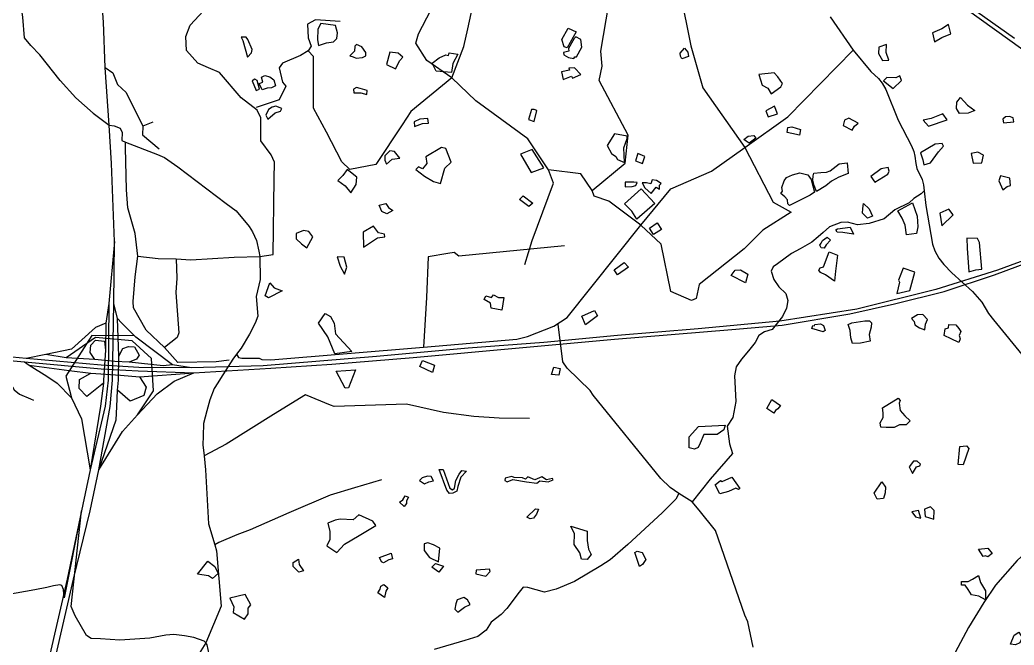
# Model space of a CAD drawing. Header units: millimetres. Extents: x 170 to 95391, y -643 to 69125.
# Drawn here: x 52072 to 56792, y 21132 to 24102 of the extents above; entities that cross this region are included whole.
import ezdxf

# ---------------------------------------------------------------- set-up
doc = ezdxf.new("R2010")
doc.units = ezdxf.units.MM
for name, color, linetype in [('railways', 4, 'Continuous'), ('roads_1', 1, 'Continuous'), ('roads_2', 2, 'Continuous'), ('roads_3', 3, 'Continuous'), ('water', 7, 'Continuous')]:
    doc.layers.add(name, color=color, linetype=linetype)

msp = doc.modelspace()

# ---------------------------------------------------------------- linework, layer by layer
at = {"layer": 'railways'}
msp.add_lwpolyline([(57148.13, 21821.28), (57023.86, 21714.7), (56884.65, 21606.19), (56805.47, 21534.23), (56702.64, 21417.12), (56647.99, 21334.6), (56574.55, 21215.36), (56511.99, 21096.66), (56423.26, 20929.41), (56308.97, 20717.3), (56202.37, 20512.16), (56103.89, 20338.43), (56057.04, 20278.24), (55987.43, 20190.71), (55919.58, 20121.72)], dxfattribs=at)
at = {"layer": 'roads_1'}
for points in [[(57546.19, 23221.17), (57352.32, 23155.78), (57018.76, 23025.71), (56713.38, 22913.34), (56419.46, 22821.39), (56044.23, 22726.96), (55679.57, 22670.35), (55291.4, 22634.42), (54908.41, 22602.55), (54559.35, 22569.4), (54200.04, 22541.47), (53764.51, 22502.88), (53227.07, 22458.97), (52887.07, 22448.43), (52636.45, 22449.89), (52457.39, 22460.63), (52101.69, 22492.43), (51701.74, 22530.43), (51298.61, 22556.18), (50950.76, 22545.67), (50583.08, 22502.57), (50178.06, 22423.95), (49865.84, 22368.13)], [(51989.5, 22487.19), (52093.64, 22477.48), (52458.36, 22444.24), (52633.39, 22435.25), (52897.75, 22425.2), (53262.99, 22447.43), (53553.3, 22466.66), (53938.36, 22498.47), (54441.85, 22543.7), (54894.89, 22584.23), (55451.88, 22631.14), (55689.72, 22651.85), (56012.16, 22704.69), (56224.47, 22752.21), (56459.51, 22811.86), (56697.77, 22889.92), (57350.05, 23131.97), (57567.54, 23210.12)], [(52520.44, 23049.48), (52494.79, 22754.88), (52490.51, 22390.14), (52477.01, 22266.12), (52405.77, 21964.87), (52364.69, 21769.77), (52296.8, 21445.3), (52208.81, 21066.23), (52202.62, 20723.71), (52213.53, 20072.16), (52222.35, 19864.63), (52249.64, 19702.33), (52324.15, 19439.79), (52434.8, 19062.32), (52508.87, 18760.16), (52519.14, 18552.95), (52532.43, 18150.33), (52529.57, 17900.85), (52521.08, 17509.46)], [(52560.28, 17509.41), (52554.65, 17899.58), (52554.34, 18145.74), (52543.27, 18547.21), (52530.82, 18765.41), (52456.42, 19071.4), (52345.52, 19458.04), (52270.22, 19707.64), (52243.49, 19864.23), (52236.6, 20073.49), (52230.36, 20724.15), (52240.03, 21066.64), (52325.63, 21445.22), (52405.53, 21768.94), (52446.83, 21964.81), (52499.89, 22265.31), (52510.71, 22390.33), (52518.51, 22754.54), (52520.44, 23049.48)], [(52494.79, 22754.88), (52479.37, 22661.04), (52478.32, 22533.14), (52468.54, 22389.94), (52468.03, 22376.15), (52454.39, 22266.91), (52405.77, 21964.87)], [(52446.83, 21964.81), (52528.5, 22201.39), (52532.8, 22264.16), (52535.79, 22343.11), (52540.65, 22390.6), (52541.7, 22503.82), (52534.64, 22683.65), (52518.51, 22754.54)], [(52479.37, 22661.04), (52431.29, 22639.63), (52316.11, 22536.83), (52194.83, 22511.72), (52101.69, 22492.43)], [(52887.07, 22448.43), (52796.04, 22462.65), (52622.78, 22594.35), (52615.75, 22601.33), (52553.76, 22662.92), (52534.64, 22683.65)], [(52615.75, 22601.33), (52413.24, 22602.82), (52289.27, 22408.63), (52317.52, 22305.74)], [(52630.87, 22224.89), (52706, 22339.45), (52695.96, 22492.44), (52604.17, 22576.44), (52430.65, 22592.73), (52292.28, 22496.37)], [(52428.03, 22488.13), (52405.2, 22521.53), (52408, 22556.89), (52430.71, 22579.54), (52473.85, 22576.12), (52478.32, 22533.14)], [(52541.7, 22503.82), (52560.79, 22541.08), (52587.55, 22550.19), (52616.39, 22548.48), (52638.46, 22508.74), (52625.45, 22489.33), (52590.04, 22474.92)], [(52093.64, 22477.48), (52115.9, 22460.61), (52305.03, 22436.59), (52407.97, 22423.07), (52549.73, 22413.15), (52639.19, 22405.27), (52670.85, 22356.19), (52660.1, 22317.06), (52596.09, 22289.92), (52535.79, 22343.11)], [(52796.04, 22462.65), (52752.78, 22458.64), (52590.04, 22474.92), (52523.3, 22479.29), (52428.03, 22488.13), (52292.28, 22496.37), (52194.83, 22511.72)], [(52115.9, 22460.61), (52199.86, 22408.75), (52248.11, 22375.92), (52317.52, 22305.74), (52364.99, 22205.75)], [(52468.03, 22376.15), (52389.4, 22313.05), (52353.89, 22350.14), (52354.74, 22392.57), (52407.97, 22423.07)], [(52446.83, 21964.81), (52558.94, 22146.88), (52630.87, 22224.89), (52722.92, 22324.76), (52803.81, 22384.83), (52897.75, 22425.2)], [(52639.19, 22405.27), (52897.75, 22425.2)], [(52364.99, 22205.75), (52405.77, 21964.87)]]:
    msp.add_lwpolyline(points, dxfattribs=at)
at = {"layer": 'roads_2'}
for points in [[(56793.36, 24012.72), (56511.34, 24213.46), (56476.55, 24238.29), (55955.74, 24609.71), (55555.2, 24893.8), (55175.46, 25172.03), (55023.76, 25283.17), (54813.34, 25440.44), (54482.74, 25687.55), (54462.64, 25700.44), (54411.66, 25732.4)], [(54399.91, 25719.79), (54473.3, 25670.84), (54801.78, 25426.93), (55162.24, 25159.29), (55540.97, 24878.6), (55877.81, 24643.05), (55916.69, 24615.13), (56468.71, 24223.8), (56501.98, 24200.22), (57028.94, 23820.58)], [(52520.44, 23049.48), (52507.07, 23420.05), (52496.12, 23600.93), (52476.89, 23874.77), (52468.87, 24091.1), (52453.13, 24309.64), (52430.4, 24625.3), (52417.05, 24888.47), (52406.32, 25091.22), (52383.09, 25515.26)], [(52336.84, 23731.34), (52262.95, 23813.35), (52167.21, 23935.9), (52124.02, 23979.57), (52093.78, 24016.84), (52085.3, 24113.65), (52076.77, 24182.64), (52037.19, 24273.72), (51990.81, 24393.35), (51961.81, 24497.47), (51939.31, 24578.52), (51881.22, 24620.64)], [(54788.14, 23290.48), (54734.23, 23369.97), (54581.08, 23388.55), (54483.45, 23536.72), (54236.91, 23716.51), (54122.54, 23826.93), (54179.24, 23974.91), (54198.41, 24058.71), (54264.58, 24366.57), (54231.8, 24516.01), (54241.49, 24579.4), (54243.28, 24611.37)], [(54122.54, 23826.93), (54003.66, 23908.46), (53951.02, 23990.97), (53963.71, 24035.92), (54101.56, 24300.98), (54097.82, 24348.1), (54065.24, 24405.58), (53973.74, 24505.06)], [(55205.86, 24231.09), (55257.42, 23978.11), (55314.54, 23779.09), (55513.44, 23494.87), (55647.83, 23235), (55733.9, 23188.02), (55598.47, 23103.06), (55509.3, 23013.65), (55297.1, 22845.33), (55282.18, 22777.87), (55259.48, 22768.83), (55162.05, 22810.53), (55116.45, 23036.37), (55019.39, 23125.91), (54866.98, 23239.7), (54798.23, 23263.78), (54788.14, 23290.48), (54945.53, 23421.32), (54958.91, 23554.3), (54820.98, 23813.33), (54835.92, 23881.8), (54830.29, 23952.48), (54880.94, 24252.02)], [(55919.07, 24115.58), (56027.95, 23958.13), (56111.53, 23856.16), (56148.32, 23823.12), (56165.64, 23800.46), (56182.9, 23770.65), (56240.44, 23624.85), (56304.32, 23502.56), (56315.44, 23475.85), (56320.42, 23454.31), (56324.27, 23419.48), (56330.26, 23394.86), (56354.57, 23343.5), (56361.58, 23317.84), (56364.44, 23289.16), (56372.16, 23220.51), (56404.71, 23036), (56415.78, 23004.17), (56434.05, 22970.25), (56457.48, 22939.37), (56496.28, 22900.17), (56594.39, 22811.39), (56616.82, 22785.63), (56638.24, 22759.87), (56669.73, 22706.4), (56693.17, 22676.53), (56843.05, 22494.2)], [(53100.43, 22514.23), (53110.06, 22498.39), (53125.45, 22494.63), (53182.04, 22495.2), (53207.76, 22495), (53220.58, 22488.05), (53263.26, 22486.37), (53988.13, 22547.45), (54430.82, 22584.78), (54480.81, 22596.99), (54607.24, 22646.89), (54669.3, 22688.39), (55019.39, 23125.91), (55162.71, 23298.85), (55354.71, 23383.37), (55513.44, 23494.87), (55717.79, 23640.61), (56027.95, 23958.13)], [(52336.84, 23731.34), (52419.59, 23658), (52496.12, 23600.93), (52519.73, 23598.14), (52548.64, 23587.38), (52557.37, 23566.58), (52555.37, 23527.95), (52573.14, 23521.03), (52724.6, 23462.12), (52758.45, 23448.55), (52821.89, 23404.03), (53050.96, 23229.2), (53098.02, 23195.05), (53160.19, 23119.83), (53176.46, 23095.13), (53194.66, 23054.05), (53206.6, 23002.76), (53210.45, 22978.15), (53212.39, 22868.34), (53193.6, 22787.87), (53201.09, 22694.65), (53188.12, 22660.71), (53162.36, 22608.96), (53121.7, 22542.72), (53100.43, 22514.23)], [(54469.4, 22938.87), (54503.42, 23053.06), (54604.3, 23326.64), (54581.08, 23388.55)], [(52631.57, 22979.33), (52727.93, 22967.62), (52813.97, 22966.53), (52883.24, 22961.27), (53089.11, 22973.98), (53210.45, 22978.15)], [(52813.97, 22966.53), (52816.74, 22874.28), (52812.09, 22806.76), (52827.04, 22615.7), (52818.11, 22592.74), (52758.94, 22544.73)], [(55552.48, 21122.28), (55527.67, 21242.28), (55512.46, 21273.11), (55374.57, 21676.55), (55296.08, 21773.4), (55263.45, 21812.5), (55199.93, 21851.43), (55159.02, 21879.86), (55115.1, 21923.18), (54794.03, 22318.81), (54778.75, 22340.43), (54670.51, 22446.71), (54649.14, 22477.6), (54626.86, 22656.93)], [(53100.43, 22514.23), (53082.19, 22489.8), (53023.85, 22398.12), (53011.02, 22377.78)], [(53011.02, 22377.78), (52993.63, 22350.23), (52973.66, 22297.16), (52959.87, 22244.02), (52943.97, 22184.76), (52941.44, 22124.38), (52940.08, 22082.41), (52946.87, 22030.14), (52952.52, 21963.54), (52966.97, 21707.52), (52996.72, 21608.2), (53005.07, 21580.25), (53026.67, 21316.94), (52954.86, 21142.72), (52757.31, 20826.55)]]:
    msp.add_lwpolyline(points, dxfattribs=at)
at = {"layer": 'roads_3'}
for points in [[(53210.45, 22978.15), (53274.63, 22986.66), (53278.48, 23345.48), (53281.16, 23425.32), (53264.98, 23460.24), (53216.12, 23527.17), (53214.91, 23636.71), (53197.71, 23672.68), (53123.06, 23730.6), (53019.07, 23851.18), (52966.78, 23874.12), (52916.55, 23896.01), (52863.52, 23955.8), (52858.91, 24022.37), (52879.9, 24076.47), (52963.95, 24166.91), (52974.51, 24201.63), (52990.09, 24220.96), (53039.65, 24243.09), (53053.23, 24270.62), (53030.36, 24304.06), (53022.54, 24357.36), (53049.65, 24403.2), (53090.07, 24432.32)], [(53591.75, 24094.09), (53474.52, 24101.15), (53437.23, 24080.87), (53440.93, 24015.43), (53455.03, 23976.41), (53440.45, 23954.01), (53403.24, 23931.78), (53318.6, 23895.59), (53301.96, 23873.2), (53317.89, 23805.41), (53334.2, 23786.96), (53302.83, 23721.69), (53193.49, 23685.59)], [(54122.54, 23826.93), (53927.9, 23665.62), (53886.26, 23602.47), (53761.28, 23414.11), (53637.69, 23391.48), (53599.85, 23426.63), (53526.94, 23568.42), (53465.02, 23681.57), (53465.92, 23928.17), (53440.45, 23954.01)], [(52476.89, 23874.77), (52513.73, 23850.65), (52535.93, 23795.29), (52576.76, 23755.97), (52655.75, 23595.86), (52653.36, 23554.92), (52733.08, 23488.67)], [(52703.23, 23615.95), (52655.75, 23595.86)], [(53064.67, 22484.83), (53003.85, 22476.51), (52821.81, 22474.45), (52758.94, 22544.73), (52670.75, 22627.17), (52611.91, 22734.11), (52609.06, 22763.83), (52619.25, 22880.45), (52631.57, 22979.33), (52618.82, 23087.26), (52583.77, 23208.34), (52578.16, 23293.76), (52572.66, 23495.07), (52573.14, 23521.03)], [(56364.44, 23289.16), (56350.89, 23275.4), (56315.2, 23253.17), (56292.93, 23232.87), (56224.8, 23199.57), (56174.57, 23156.96), (56102.87, 23133.99), (56048.29, 23127.23), (56001.07, 23141.41), (55968.67, 23139.58), (55915, 23117.98), (55884.97, 23092.11), (55861.12, 23070.81), (55831.09, 23045.96), (55776.32, 23014.12), (55735.54, 22991.38), (55668.78, 22943.28), (55647.09, 22928.58), (55638.7, 22908.68), (55650.75, 22868.66), (55674.63, 22834.21), (55707.31, 22801.2), (55717.87, 22768.87), (55710.93, 22732.05), (55691.56, 22692.28), (55642.73, 22630.2), (55606.64, 22620.25), (55580.3, 22603.02), (55562.52, 22568.37), (55530.32, 22528.69), (55498.13, 22490.03), (55472.13, 22453.37), (55464.09, 22410.95), (55471.08, 22288.36), (55456.1, 22212.71), (55429.03, 22171.97), (55440.74, 22087.92), (55454.59, 22042.45), (55348.7, 21920.41), (55263.45, 21812.5)], [(54656.5, 23028.25), (54155.31, 22979.29), (54133.91, 22996.59), (54103.74, 22991.11), (54010.34, 22976.13), (54001.67, 22783.43), (53988.13, 22547.45)], [(51851.94, 22558.67), (51858.78, 22546.33), (51867.12, 22527.33), (51896.93, 22465.44), (51914.12, 22453.24), (51990.95, 22417.6), (52008.43, 22409.49), (52044.39, 22344.73), (52070.72, 22323.03), (52122.81, 22301.07), (52136.65, 22294.57)], [(54490.69, 22207.5), (54347.68, 22209.62), (54227.35, 22217.73), (54082.41, 22236.25), (53907.81, 22276.52), (53564.05, 22264.86), (53546.62, 22272.17), (53428.31, 22319.73), (53276.33, 22227.75), (53051.27, 22086.64), (52946.87, 22030.14)], [(53788.73, 21916.03), (53660.49, 21878.68), (53544.97, 21843.75), (53347.77, 21759.29), (53165.01, 21679.84), (53101.39, 21656.22), (53016.72, 21619.01), (52996.72, 21608.2)], [(55199.93, 21851.43), (55186.41, 21825.36), (55120.04, 21759.32), (54957.34, 21609.04), (54873.43, 21535.96), (54828.97, 21508.72), (54704.92, 21433.9), (54617.16, 21396.69), (54562.53, 21383.8), (54483.46, 21405.92), (54460.83, 21407.11), (54442.12, 21382.68), (54383.9, 21306.34), (54355.89, 21276.86), (54308.28, 21240.37), (54285.35, 21202.67), (54246.01, 21172.25), (54184.12, 21154.3), (54038.69, 21110.37)], [(52954.86, 21142.72), (52946.12, 21150.67), (52896.85, 21167.45), (52853.7, 21175.98), (52803.32, 21181.5), (52765.23, 21178.72), (52688.97, 21164.99), (52546.89, 21155.87), (52454.31, 21160.7), (52410.08, 21163.1), (52388.22, 21177.3), (52334.79, 21270.19), (52315.58, 21314.36), (52364.69, 21769.77), (52281.59, 21356.3), (52278.16, 21396.57), (52271.1, 21414.04), (52260.84, 21418.21), (52230.95, 21413.33), (52198.99, 21405.39), (52142.32, 21394.58), (52010.41, 21371.06)], [(52970.36, 21089.04), (52961.45, 21133.14), (52954.86, 21142.72)]]:
    msp.add_lwpolyline(points, dxfattribs=at)
at = {"layer": 'water'}
for points in [[(53570.48, 24074.35), (53499.79, 24084.86), (53486.5, 24058.16), (53485.33, 24006.89), (53488.97, 23980.07), (53526.75, 23992.02), (53559.88, 23997.12), (53576.15, 24012.31), (53580.21, 24039.83), (53570.48, 24074.35)], [(56413.34, 23998.01), (56449.01, 24017.62), (56491.33, 24034.98), (56480.57, 24079.25), (56448.21, 24058.5), (56404.78, 24040.05), (56413.34, 23998.01)], [(54712.33, 24044.16), (54670.03, 23968.47), (54655.31, 23973.7), (54644.01, 24008.28), (54675.24, 24061.69), (54712.33, 24044.16)], [(53152.33, 23924.54), (53170.95, 23945.06), (53174.15, 23960.34), (53154.53, 24008.72), (53145.38, 24018.74), (53122.3, 24018.92), (53129.88, 24004.32), (53152.33, 23924.54)], [(53661.27, 23977.19), (53659.54, 23952.71), (53638.61, 23931.44), (53654.72, 23926.73), (53667.74, 23918.97), (53698.55, 23923.33), (53714, 23930.85), (53714.12, 23946.93), (53694.32, 23973.88), (53670.55, 23984.02), (53661.27, 23977.19)], [(54703.11, 24013.57), (54675.79, 23965.88), (54677.61, 23953.09), (54652.52, 23946.27), (54654.38, 23936.02), (54675.45, 23922.45), (54701.73, 23917.77), (54705.65, 23925.41), (54714, 23925.98), (54740.03, 23971.14), (54734.53, 24008.22), (54710.88, 24021.18), (54703.11, 24013.57)], [(56196.63, 23910.92), (56184.86, 23945.83), (56186.25, 23985), (56150.07, 23972.2), (56147.65, 23941.75), (56167.08, 23907.87), (56196.63, 23910.92)], [(53854.73, 23868.58), (53875.68, 23907.79), (53890.44, 23924.79), (53868.22, 23942.94), (53827.82, 23947.53), (53812.75, 23889.45), (53854.73, 23868.58)], [(54150.33, 23939.03), (54126.75, 23893.85), (54120.41, 23851.97), (54047.34, 23857.67), (54028.7, 23895.46), (54061.59, 23920.89), (54093.52, 23935.2), (54106.41, 23932.52), (54109.95, 23944.48), (54150.33, 23939.03)], [(55227.38, 23967.16), (55242.52, 23947.77), (55245.43, 23927.46), (55213.74, 23916.55), (55207.71, 23928.76), (55206.82, 23944), (55227.38, 23967.16)], [(53222.66, 23768.61), (53208.28, 23799.33), (53225.26, 23806.09), (53218.52, 23829.88), (53233.96, 23836.64), (53257.77, 23831.1), (53277.66, 23817.17), (53285.13, 23788.79), (53266.59, 23778.21), (53245.8, 23776.84), (53222.66, 23768.61)], [(54650.9, 23818.54), (54690.81, 23834.19), (54694.59, 23823.94), (54735.17, 23842.15), (54704.61, 23873.68), (54676.99, 23872.62), (54680.77, 23862.37), (54643.47, 23854.36), (54650.9, 23818.54)], [(55580.23, 23841.71), (55596.16, 23790.86), (55622.56, 23776.45), (55638.68, 23749.95), (55684.82, 23784.09), (55692.07, 23799.25), (55669.88, 23830.88), (55652.7, 23850.29), (55580.23, 23841.71)], [(56217.03, 23775.22), (56257.49, 23813.8), (56248.96, 23835.46), (56230.45, 23826.96), (56187.04, 23828.36), (56171.72, 23812.29), (56217.03, 23775.22)], [(53209.61, 23771.77), (53198.39, 23813.2), (53187.67, 23820.17), (53174.53, 23812.62), (53194.17, 23765.77), (53209.61, 23771.77)], [(53719.25, 23746.73), (53721.13, 23766.45), (53687.56, 23775.3), (53669.5, 23779.73), (53654.77, 23772.12), (53657.23, 23754.94), (53690.86, 23754.68), (53719.25, 23746.73)], [(56536.93, 23732.84), (56570.31, 23696.95), (56604.85, 23670.78), (56573.27, 23658.05), (56532.01, 23656.2), (56518.08, 23680.06), (56519.4, 23710.29), (56536.93, 23732.84)], [(53248.51, 23630.63), (53283.35, 23659.44), (53308.8, 23667.66), (53315.06, 23679.86), (53287.45, 23691.56), (53268.95, 23686.34), (53252.71, 23676.53), (53238.65, 23649.09), (53248.51, 23630.63)], [(54513.26, 23619.04), (54526.5, 23671.32), (54513.07, 23676.53), (54500.22, 23675.99), (54487.02, 23628.18), (54513.26, 23619.04)], [(55624.19, 23640.85), (55668, 23655.78), (55654.49, 23691.74), (55612.14, 23669.17), (55624.19, 23640.85)], [(56385.02, 23596.83), (56474.26, 23627.47), (56452.76, 23655.72), (56398.33, 23633.44), (56360.27, 23625.09), (56385.02, 23596.83)], [(54011.01, 23611.45), (54008.6, 23632.87), (53969.86, 23629.75), (53943.11, 23617.97), (53944.65, 23595.71), (53982.6, 23609.11), (54011.01, 23611.45)], [(56022.3, 23576.9), (56034.4, 23596.25), (56050.79, 23610.15), (56006.47, 23634.25), (55986.86, 23625.77), (55980.14, 23599.89), (56022.3, 23576.9)], [(56741.2, 23612.21), (56789.71, 23617.96), (56786.77, 23636.35), (56769.89, 23642.6), (56751.41, 23640.45), (56737.48, 23629.83), (56741.2, 23612.21)], [(54895.18, 23560.08), (54859.18, 23505.35), (54880.49, 23466.61), (54901.35, 23452.55), (54908.87, 23437.94), (54941.81, 23424.41), (54938.52, 23493.36), (54954.12, 23537.5), (54954.21, 23549.52), (54895.18, 23560.08)], [(55508.37, 23532.66), (55528.42, 23549.29), (55556.05, 23552.13), (55565.15, 23539.09), (55533.53, 23515.68), (55519.04, 23524.95), (55508.37, 23532.66)], [(55714.08, 23566.18), (55718.1, 23589.8), (55736.52, 23592.7), (55777.07, 23580.19), (55773.03, 23553.52), (55736.29, 23562.19), (55714.08, 23566.18)], [(56363, 23412.31), (56394.55, 23421.79), (56432.95, 23475.49), (56455.95, 23501.24), (56450.61, 23514.25), (56416.94, 23511.27), (56347.16, 23470.74), (56357.76, 23437.19), (56363, 23412.31)], [(53811.53, 23415.67), (53839.32, 23439.48), (53874.72, 23445.21), (53850.82, 23476.29), (53827.56, 23479.04), (53804.95, 23456.05), (53803.92, 23434.6), (53811.53, 23415.67)], [(54067.81, 23323.58), (54089.08, 23396.35), (54119.48, 23425.29), (54094.12, 23489.83), (54073.46, 23495.14), (53998.95, 23451.11), (54003.02, 23419.32), (53983.85, 23394.6), (53964.08, 23404.19), (53951.91, 23391.41), (53993.05, 23358.49), (54035.98, 23333.27), (54067.81, 23323.58)], [(54499.39, 23376.72), (54558.97, 23399.14), (54504.07, 23485.36), (54448.96, 23463.54), (54499.39, 23376.72)], [(55027.58, 23419.96), (55039.27, 23452.12), (55005.07, 23467.54), (54994.63, 23432.21), (55027.58, 23419.96)], [(56587.02, 23466.77), (56597.55, 23421.33), (56637.72, 23423.2), (56645.58, 23458.77), (56619.65, 23473.01), (56587.02, 23466.77)], [(55853.02, 23286.7), (55842.5, 23314.24), (55836.56, 23339.46), (55838.25, 23360.8), (55840.65, 23372.99), (55873.65, 23377.31), (55900.48, 23377.88), (55918.93, 23383.84), (55961.39, 23417.51), (55999.42, 23422.63), (56003.39, 23371.83), (55959.35, 23354.55), (55923.93, 23334.98), (55898.47, 23313.82), (55853.02, 23286.7)], [(53642.31, 23279.71), (53667.63, 23319.84), (53671.36, 23354.99), (53625.92, 23390.52), (53604.14, 23362.37), (53580.67, 23338.53), (53616.69, 23313.37), (53642.31, 23279.71)], [(55725.25, 23220.56), (55717.64, 23227.47), (55715.49, 23247.33), (55703.33, 23261.15), (55684.28, 23277.31), (55692.03, 23287.16), (55689.09, 23304.73), (55700.08, 23337.45), (55711.7, 23352.61), (55740.16, 23365.36), (55773.97, 23375.03), (55793.85, 23369.54), (55812.23, 23365.58), (55828.16, 23343.34), (55843.8, 23283.72), (55823.76, 23269.38), (55769.88, 23241.57), (55725.25, 23220.56)], [(56130.08, 23330.91), (56192.23, 23368.24), (56198.87, 23383.3), (56193.56, 23399.55), (56160.95, 23393.32), (56111.83, 23358.05), (56130.08, 23330.91)], [(54944.91, 23331.43), (54944.73, 23308.03), (54978.43, 23309.67), (54996.26, 23314.59), (55002.09, 23328.46), (54985.59, 23331.12), (54944.91, 23331.43)], [(55025.61, 23327.65), (55039.08, 23303.95), (55069.23, 23276.87), (55091.94, 23306.89), (55108.73, 23296.7), (55108.87, 23315.71), (55115.68, 23324.61), (55094.44, 23339.31), (55073.09, 23341.7), (55067.33, 23322.74), (55047.12, 23327.37), (55025.61, 23327.65)], [(56771.77, 23349.82), (56726.26, 23360.97), (56718.49, 23337.26), (56737.71, 23294.99), (56758.45, 23309.96), (56774.76, 23314.16), (56771.77, 23349.82)], [(55021.68, 23298.63), (55086.36, 23229.9), (55000.33, 23154.51), (54977.02, 23192.7), (54941.31, 23227.65), (55021.68, 23298.63)], [(53808.36, 23229.5), (53822, 23209.67), (53841.73, 23196.63), (53814, 23179.69), (53790.82, 23191.89), (53777.24, 23221.16), (53808.36, 23229.5)], [(54460.21, 23265.81), (54506.57, 23231.13), (54488.56, 23215.38), (54444.11, 23248.14), (54460.21, 23265.81)], [(56077.24, 23230.07), (56103.11, 23204.72), (56119.7, 23168.73), (56095.11, 23159.77), (56072.28, 23182.82), (56073.21, 23204.94), (56077.24, 23230.07)], [(56239.77, 23193.99), (56308.45, 23232.35), (56331.85, 23169.53), (56334.74, 23118.75), (56327.97, 23086.41), (56280.16, 23080.29), (56273.99, 23125.68), (56260.14, 23160.36), (56239.77, 23193.99)], [(56448.74, 23123.29), (56502.32, 23174.72), (56481.91, 23202.96), (56438.34, 23182.77), (56448.74, 23123.29)], [(55061.33, 23111.97), (55097.36, 23138.13), (55117.91, 23105.78), (55079.59, 23081.92), (55061.33, 23111.97)], [(53434.36, 23019.23), (53462.45, 23071.76), (53444.2, 23095.99), (53417.72, 23100.79), (53383.02, 23086.15), (53382.83, 23060.92), (53409.15, 23037.77), (53434.36, 23019.23)], [(53702.99, 23021.72), (53769.04, 23065.93), (53803.66, 23070.25), (53802.61, 23082.87), (53773.84, 23089.97), (53751.04, 23122.26), (53701.24, 23092.83), (53702.99, 23021.72)], [(56012.74, 23116.15), (56029.36, 23083.98), (55978.81, 23091.24), (55951.22, 23092.97), (55945.94, 23103.69), (55953.65, 23109.74), (56012.74, 23116.15)], [(55904.28, 23069.68), (55919.5, 23055.07), (55899.4, 23033.1), (55889.32, 23017.92), (55876.29, 23018.78), (55868.71, 23031.05), (55875.7, 23041.67), (55882.68, 23053.06), (55904.28, 23069.68)], [(56576.28, 22904.16), (56610, 22913.62), (56638.26, 22917.73), (56627.26, 23044.18), (56617.64, 23063.7), (56567.71, 23065.15), (56568.43, 23016.54), (56576.28, 22904.16)], [(55912.95, 23000.19), (55952.7, 22983.88), (55943.68, 22907.67), (55939.5, 22861.16), (55896.78, 22890.47), (55873.09, 22901.34), (55864.74, 22912.07), (55870.97, 22923.47), (55886.34, 22928.7), (55912.95, 23000.19)], [(53612.07, 22893.96), (53623.85, 22927.14), (53611.55, 22974.25), (53578.13, 22975.67), (53592.77, 22931.96), (53612.07, 22893.96)], [(54908.23, 22890.09), (54892.24, 22914.35), (54941.04, 22949.61), (54960.52, 22926.47), (54908.23, 22890.09)], [(55448.95, 22887.92), (55467.09, 22913.08), (55492.52, 22914.37), (55526.75, 22893.28), (55515.98, 22853.19), (55448.95, 22887.92)], [(56234.63, 22801.98), (56296.62, 22816.63), (56320.07, 22902.86), (56264.85, 22922.71), (56242.71, 22865.64), (56248.06, 22855.88), (56234.63, 22801.98)], [(53258.99, 22853.15), (53279.56, 22828.9), (53317.48, 22813.7), (53251.51, 22780.96), (53235.45, 22791.4), (53258.99, 22853.15)], [(54368.84, 22782.72), (54359.14, 22723), (54309.51, 22731.43), (54306.22, 22755.61), (54276.31, 22773.08), (54283.38, 22790.28), (54309.9, 22782.02), (54320.4, 22795.73), (54343.42, 22782.92), (54368.84, 22782.72)], [(53489.2, 22660.96), (53520.69, 22706.58), (53545.94, 22692.62), (53564.13, 22660.37), (53570.66, 22611), (53648.39, 22526.67), (53567.61, 22514.69), (53533.66, 22596.38), (53489.2, 22660.96)], [(54799.44, 22720.75), (54813.12, 22696.5), (54756.16, 22653.25), (54739.13, 22693.62), (54799.44, 22720.75)], [(55831.2, 22635.44), (55836.68, 22649.13), (55843.57, 22648.31), (55845.15, 22654.41), (55872.78, 22657.25), (55887.29, 22649.51), (55894.01, 22626.57), (55885.52, 22619.78), (55831.2, 22635.44)], [(56003.86, 22653.97), (56020.8, 22662.23), (56082.21, 22672.43), (56104.44, 22672.27), (56114.34, 22662.27), (56112.65, 22642.46), (56103.18, 22607.44), (56107.54, 22575.37), (56062.99, 22565.8), (56024.64, 22563.79), (56015.64, 22590.56), (56013.62, 22625.66), (56003.86, 22653.97)], [(56367.94, 22629.24), (56370.32, 22656.23), (56380.24, 22677.76), (56358.71, 22701.68), (56332.65, 22699.71), (56304.3, 22683.73), (56317.22, 22669.59), (56320.34, 22652.29), (56343.04, 22639.15), (56367.94, 22629.24)], [(56530.58, 22602.1), (56534.79, 22585.87), (56529.23, 22568.63), (56492.45, 22586.19), (56458.93, 22602.64), (56464.59, 22633.91), (56479.82, 22638.12), (56482.11, 22654.3), (56514.67, 22652.98), (56528.66, 22635.6), (56538.32, 22621.48), (56530.58, 22602.1)], [(53982.82, 22483.32), (54040.45, 22462.17), (54029.77, 22426.61), (53969.88, 22454.66), (53982.82, 22483.32)], [(53573.3, 22433.62), (53665.8, 22439.8), (53631.61, 22353.83), (53615.43, 22351.66), (53573.3, 22433.62)], [(54606.67, 22452.04), (54636.68, 22446.05), (54629.5, 22413.92), (54596.01, 22417.63), (54606.67, 22452.04)], [(55617.45, 22255.67), (55641.55, 22298.2), (55682.74, 22269.67), (55670.34, 22253.74), (55658.02, 22245.44), (55651.02, 22234.06), (55617.45, 22255.67)], [(56166.47, 22259.24), (56240.63, 22304.04), (56250.33, 22294.25), (56245.88, 22280.23), (56251.05, 22246.72), (56272.57, 22220.63), (56297.36, 22197.76), (56279.84, 22177.39), (56247.28, 22178.71), (56222.2, 22164.85), (56184.21, 22165.13), (56159.25, 22166.41), (56156.15, 22188.03), (56169.37, 22212.78), (56169.54, 22235.46), (56166.47, 22259.24)], [(55249.73, 22068.27), (55249.06, 22121.73), (55293.51, 22170.59), (55420.38, 22176.02), (55413.76, 22154.69), (55381.35, 22132.49), (55317.93, 22131.9), (55301.49, 22090.33), (55291.66, 22070.08), (55274.41, 22062.73), (55249.73, 22068.27)], [(56525.96, 21989.76), (56533.12, 22075.02), (56565.71, 22078.02), (56576.46, 22066.06), (56549.82, 21987.42), (56525.96, 21989.76)], [(56309.57, 21946.03), (56328.28, 21978.28), (56343.51, 21983.58), (56346.83, 21991.11), (56330.65, 22005.27), (56313.28, 22005.41), (56293.54, 21978.55), (56309.57, 21946.03)], [(54062.3, 21966.22), (54080.56, 21966.08), (54113.2, 21877.08), (54126.03, 21869.5), (54134.69, 21876.91), (54141.42, 21913.21), (54156.7, 21943.04), (54169.75, 21961.11), (54191.21, 21957.73), (54165.2, 21930.14), (54150.88, 21885.34), (54145.34, 21862.93), (54126.98, 21853.44), (54110.85, 21852.5), (54099.15, 21867.56), (54062.3, 21966.22)], [(53969.45, 21913.48), (53992.97, 21898.34), (54013.48, 21907.79), (54036.07, 21911.9), (54024.41, 21932.31), (54007.23, 21933.5), (53981.37, 21926.21), (53969.45, 21913.48)], [(54385.37, 21907.05), (54411.25, 21917.55), (54476.74, 21907.41), (54525.06, 21900.62), (54540.19, 21911.2), (54578.85, 21906.62), (54603.65, 21916.06), (54600.47, 21923.55), (54571.4, 21917.37), (54548.93, 21930.37), (54516.58, 21916.73), (54483.37, 21930.88), (54472.54, 21920.28), (54457.54, 21926.81), (54417.78, 21927.12), (54407.07, 21932.54), (54375.83, 21924.23), (54374.67, 21913.54), (54385.37, 21907.05)], [(55451.64, 21928.94), (55489.57, 21875.25), (55482.64, 21871.48), (55470.41, 21876.92), (55435.02, 21861.94), (55394.3, 21850.8), (55373.15, 21892.92), (55397.84, 21913.33), (55406.25, 21909.45), (55451.64, 21928.94)], [(56127.56, 21853.44), (56163.8, 21907.17), (56180.98, 21882.2), (56179.69, 21855.2), (56171.89, 21828.27), (56141.47, 21825.25), (56127.56, 21853.44)], [(53874.06, 21810.51), (53890.27, 21822.14), (53900.09, 21840.24), (53916.16, 21833.7), (53906.37, 21817.74), (53907.33, 21804.9), (53895.4, 21790.02), (53874.06, 21810.51)], [(54477.59, 21739.53), (54518.74, 21778.76), (54533.78, 21777.58), (54523.92, 21753.07), (54509.8, 21735), (54493.65, 21730.85), (54477.59, 21739.53)], [(56348.16, 21735.14), (56337.56, 21770.85), (56306.03, 21764.62), (56323.22, 21740.72), (56348.16, 21735.14)], [(56410, 21730.34), (56412.49, 21771.36), (56394.16, 21788.79), (56365.84, 21777.12), (56369.92, 21742.52), (56410, 21730.34)], [(53576.81, 21572.18), (53612.85, 21611.72), (53683.22, 21652.41), (53760.79, 21700.16), (53748.08, 21720.17), (53681.14, 21750.56), (53653.78, 21726.6), (53592.34, 21729.92), (53568, 21725.84), (53533.57, 21710.46), (53543.27, 21670.57), (53542.98, 21633.6), (53528.45, 21603.85), (53576.81, 21572.18)], [(54687.92, 21696.84), (54764.02, 21672.48), (54765.22, 21628.02), (54771.07, 21587.34), (54783.97, 21561.94), (54764.53, 21538.33), (54737.57, 21540.07), (54729.32, 21569.27), (54703.42, 21609.33), (54704.58, 21659.92), (54687.92, 21696.84)], [(54058.89, 21527.85), (54064.76, 21591.95), (54035.86, 21608.23), (54009.07, 21618.04), (53990.75, 21612.84), (53991.59, 21581.84), (54016.05, 21547.43), (54058.89, 21527.85)], [(53834.55, 21569.16), (53840.79, 21541.3), (53822.48, 21537.17), (53798.72, 21522.38), (53788.01, 21527.82), (53778.49, 21547.13), (53834.55, 21569.16)], [(54990.58, 21571.08), (55002.18, 21577.13), (55026.04, 21572.35), (55042.73, 21537.72), (55027.91, 21514.83), (55013.97, 21505.74), (54990.58, 21571.08)], [(56622.81, 21587.25), (56667.36, 21592.32), (56687.79, 21566.24), (56667.04, 21550.2), (56655.14, 21555.69), (56645.34, 21552.52), (56622.81, 21587.25)], [(52914.23, 21468.37), (52963.33, 21530.56), (52997.44, 21504.7), (53012.91, 21471.88), (52985.56, 21447.91), (52967.07, 21460.85), (52914.23, 21468.37)], [(53369.14, 21524.03), (53394.99, 21539.48), (53397.64, 21513.84), (53418.87, 21485.25), (53395.93, 21478.31), (53368.99, 21505.55), (53369.14, 21524.03)], [(54044.85, 21519.4), (54082.36, 21506.28), (54060.65, 21477.57), (54027.52, 21502.42), (54044.85, 21519.4)], [(54236.88, 21469.79), (54284.09, 21458.73), (54304.69, 21482.1), (54301.55, 21492.82), (54238.09, 21487.96), (54236.88, 21469.79)], [(56542.26, 21416.15), (56541.31, 21434.51), (56573.88, 21434.26), (56594.59, 21444.91), (56621.86, 21461.98), (56631.38, 21428.43), (56656.06, 21389.35), (56655.74, 21346.17), (56623.3, 21364.76), (56588.6, 21370.43), (56573.6, 21396.46), (56559.64, 21417.09), (56542.26, 21416.15)], [(53770.74, 21380.38), (53782.7, 21397.4), (53784.96, 21411.28), (53798.99, 21419.73), (53818.22, 21403.55), (53809.5, 21388.64), (53802.82, 21357.68), (53770.74, 21380.38)], [(53069, 21354.3), (53087.26, 21312.93), (53084.18, 21285.92), (53138.27, 21254.21), (53155.63, 21279.67), (53155.84, 21306.69), (53168.85, 21323.66), (53140.63, 21372.22), (53069, 21354.3)], [(54150.56, 21288.69), (54182.98, 21311.95), (54208.88, 21324.59), (54197.23, 21347.13), (54179.03, 21357.97), (54147.77, 21346.45), (54141.18, 21327.25), (54136.67, 21301.63), (54150.56, 21288.69)], [(56773.59, 21136.82), (56791.28, 21178.82), (56814.19, 21193.76), (56829.19, 21167.73), (56818.15, 21141.89), (56798.53, 21133.41), (56773.59, 21136.82)]]:
    msp.add_lwpolyline(points, close=True, dxfattribs=at)

doc.saveas('drawing.dxf')
